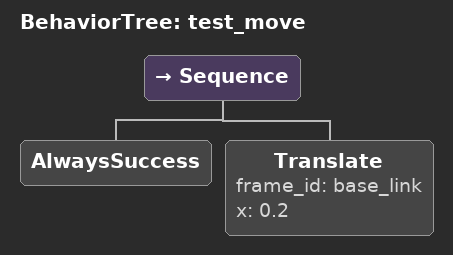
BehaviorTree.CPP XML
<?xml version="1.0" encoding="UTF-8"?>
<root BTCPP_format="4">
  <BehaviorTree ID="test_move">
    <Sequence>
      <AlwaysSuccess/>
      <Translate frame_id="base_link"
                 x="0.2"/>
    </Sequence>
  </BehaviorTree>

</root>
